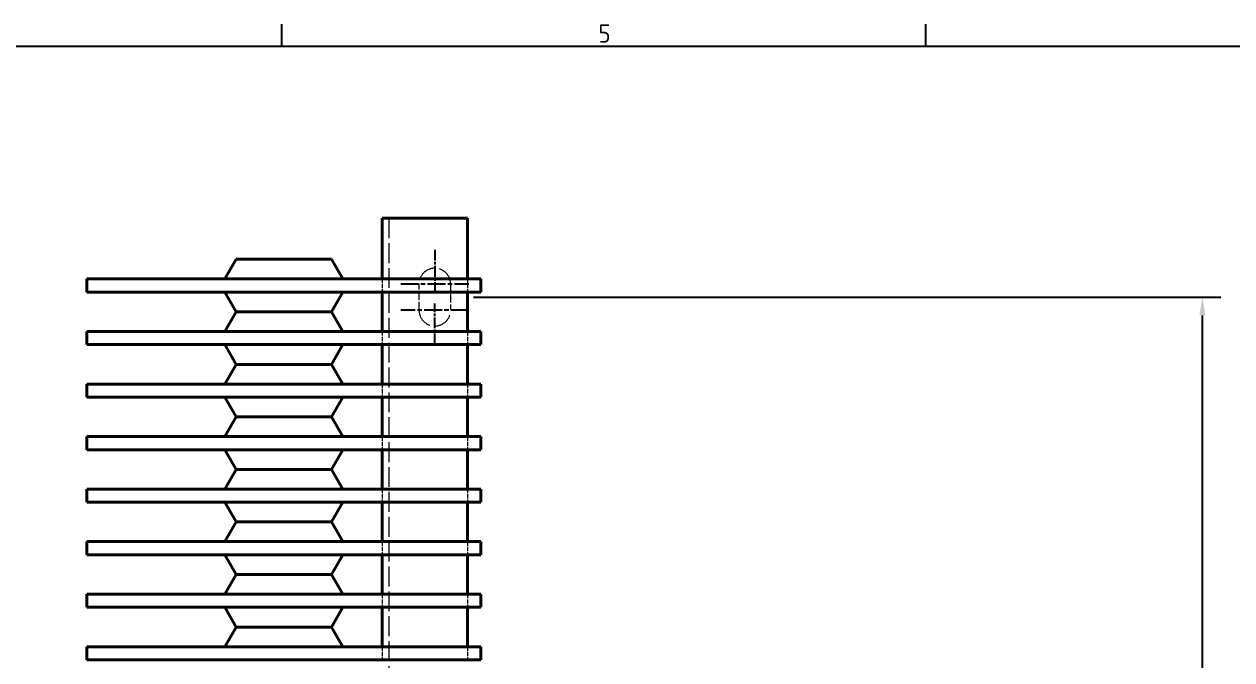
# Model space of a CAD drawing. Header units: millimetres. Extents: x 0 to 5887, y 0 to 4158.
# Drawn here: x 3238 to 4158, y 3551 to 4035 of the extents above; entities that cross this region are included whole.
import ezdxf

# ---------------------------------------------------------------- set-up
doc = ezdxf.new("R2010")
doc.units = ezdxf.units.MM
doc.header["$LTSCALE"] = 7
doc.linetypes.add('CHAIN', pattern=[0.3543, 0.2362, -0.0295, 0.0591, -0.0295])
doc.linetypes.add('DASHED', pattern=[0.2067, 0.1654, -0.0413])
doc.layers.get('0').update_dxf_attribs({"color": 3, "lineweight": 25})
for name, color, linetype, lineweight in [('가려진 것(ISO)', 2, 'DASHED', 18), ('가시적인 것(ISO)', 3, 'Continuous', 40), ('경계(ISO)', 7, 'Continuous', 25), ('중심 표식(ISO)', 1, 'Continuous', 25), ('치수(ISO)', 2, 'Continuous', 25)]:
    doc.layers.add(name, color=color, linetype=linetype, lineweight=lineweight)
doc.styles.add('문자 텍스트_PSTEK_POSCO', font='isocp.shx')
doc.styles.add('치수 텍스트_PSTEK_POSCO', font='isocp.shx')
doc.dimstyles.new('치수_PSTEK_POSCO', dxfattribs={"dimscale": 7, "dimtxt": 3, "dimasz": 2, "dimexe": 2, "dimexo": 2.5, "dimgap": 1, "dimtad": 1, "dimrnd": 1e-08, "dimdsep": 46, "dimtxsty": '치수 텍스트_PSTEK_POSCO', "dimcen": 0.09, "dimdle": 10, "dimclrd": 7, "dimclre": 7, "dimclrt": 2, "dimadec": 1, "dimazin": 2, "dimtfac": 1, "dimtmove": 0, "dimatfit": 3, "dimfxl": 0, "dimtolj": 1, "dimlwd": -1, "dimlwe": -1, "dimarcsym": 0})

# ---------------------------------------------------------------- blocks, each defined once
blk = doc.blocks.new('경계 Default Border')
at = {"layer": '경계(ISO)'}
for p, q in [((490.58, 574), (490.58, 576.4)), ((560.67, 574), (560.67, 576.4))]:
    blk.add_line(p, q, dxfattribs=at)
at = {"layer": '경계(ISO)', "flags": 128}
blk.add_lwpolyline([(20, 20), (20, 574), (821, 574), (821, 20), (20, 20)], dxfattribs=at)
at = {"layer": '경계(ISO)', "color": 2, "insert": (525.05, 574.38), "char_height": 2, "attachment_point": 7, "style": '문자 텍스트_PSTEK_POSCO'}
blk.add_mtext('5', dxfattribs=at)
blk = doc.blocks.new('*D37')
at = {"layer": 'Defpoints', "color": 0, "transparency": 16777216}
for p in [(3562.67, 3826.96), (4135.26, 3826.96), (3562.67, 2696.96)]:
    blk.add_point(p, dxfattribs=at)
at = {"layer": '치수(ISO)', "color": 7, "transparency": 16777216}
for p, q in [((3580.17, 3826.96), (4149.26, 3826.96)), ((4135.26, 2710.96), (4135.26, 3812.96)), ((3580.17, 2696.96), (4149.26, 2696.96))]:
    blk.add_line(p, q, dxfattribs=at)
for points in [[(4132.93, 3812.96), (4137.6, 3812.96), (4135.26, 3826.96)], [(4132.93, 2710.96), (4137.6, 2710.96), (4135.26, 2696.96)]]:
    blk.add_solid(points, dxfattribs=at)
at = {"layer": '치수(ISO)', "color": 2, "transparency": 16777216, "insert": (4117.76, 3239.9), "char_height": 21, "attachment_point": 4, "rotation": 90, "style": '치수 텍스트_PSTEK_POSCO'}
blk.add_mtext('\\A1;1130', dxfattribs=at)

msp = doc.modelspace()

# ---------------------------------------------------------------- linework, layer by layer
at = {"layer": '가려진 것(ISO)', "ltscale": 13.089636}
msp.add_line((3515.6748, 3886.9575), (3515.6748, 2636.9575), dxfattribs=at)
at = {"layer": '가려진 것(ISO)', "ltscale": 2.720895}
for p, q in [((3510.6748, 3840.7575), (3510.6748, 3830.7575)), ((3575.6748, 3840.7575), (3575.6748, 3830.7575)), ((3510.6748, 3800.7575), (3510.6748, 3790.7575)), ((3575.6748, 3800.7575), (3575.6748, 3790.7575)), ((3510.6748, 3760.7575), (3510.6748, 3750.7575)), ((3575.6748, 3760.7575), (3575.6748, 3750.7575)), ((3510.6748, 3720.7575), (3510.6748, 3710.7575)), ((3575.6748, 3720.7575), (3575.6748, 3710.7575)), ((3510.6748, 3680.7575), (3510.6748, 3670.7575)), ((3575.6748, 3680.7575), (3575.6748, 3670.7575)), ((3510.6748, 3640.7575), (3510.6748, 3630.7575)), ((3575.6748, 3640.7575), (3575.6748, 3630.7575)), ((3510.6748, 3600.7575), (3510.6748, 3590.7575)), ((3575.6748, 3600.7575), (3575.6748, 3590.7575)), ((3510.6748, 3560.7575), (3510.6748, 3550.7575)), ((3575.6748, 3560.7575), (3575.6748, 3550.7575))]:
    msp.add_line(p, q, dxfattribs=at)
at = {"layer": '가려진 것(ISO)', "ltscale": 5.44189}
for p, q in [((3538.6748, 3816.9575), (3538.6748, 3836.9575)), ((3562.6748, 3836.9575), (3562.6748, 3816.9575))]:
    msp.add_line(p, q, dxfattribs=at)
at = {"layer": '가려진 것(ISO)', "ltscale": 13.043456}
for centre, start, end in [((3550.6748, 3836.9575), 0, 180), ((3550.6748, 3816.9575), 180, 0)]:
    msp.add_arc(centre, 12, start, end, dxfattribs=at)
at = {"layer": '가시적인 것(ISO)'}
for p, q in [((3510.6748, 3886.9575), (3575.6748, 3886.9575)), ((3510.6748, 3886.9575), (3510.6748, 3840.7575)), ((3575.6748, 3886.9575), (3575.6748, 3840.7575)), ((3399.335, 3855.7575), (3390.6748, 3840.7575)), ((3472.0145, 3855.7575), (3399.335, 3855.7575)), ((3472.0145, 3855.7575), (3480.6748, 3840.7575)), ((3302.1243, 3840.7575), (3285.6748, 3840.7575)), ((3285.6748, 3830.7575), (3285.6748, 3840.7575)), ((3302.1243, 3840.7575), (3401.4727, 3840.7575)), ((3469.8768, 3840.7575), (3401.4727, 3840.7575)), ((3469.8768, 3840.7575), (3569.2253, 3840.7575)), ((3585.6748, 3840.7575), (3569.2253, 3840.7575)), ((3585.6748, 3830.7575), (3585.6748, 3840.7575)), ((3285.6748, 3830.7575), (3302.1243, 3830.7575)), ((3401.4727, 3830.7575), (3302.1243, 3830.7575)), ((3399.335, 3815.7575), (3390.6748, 3830.7575)), ((3401.4727, 3830.7575), (3469.8768, 3830.7575)), ((3569.2253, 3830.7575), (3469.8768, 3830.7575)), ((3472.0145, 3815.7575), (3480.6748, 3830.7575)), ((3510.6748, 3830.7575), (3510.6748, 3800.7575)), ((3569.2253, 3830.7575), (3585.6748, 3830.7575)), ((3575.6748, 3830.7575), (3575.6748, 3800.7575)), ((3399.335, 3815.7575), (3390.6748, 3800.7575)), ((3472.0145, 3815.7575), (3399.335, 3815.7575)), ((3472.0145, 3815.7575), (3480.6748, 3800.7575)), ((3302.1243, 3800.7575), (3285.6748, 3800.7575)), ((3285.6748, 3790.7575), (3285.6748, 3800.7575)), ((3302.1243, 3800.7575), (3401.4727, 3800.7575)), ((3469.8768, 3800.7575), (3401.4727, 3800.7575)), ((3469.8768, 3800.7575), (3569.2253, 3800.7575)), ((3585.6748, 3800.7575), (3569.2253, 3800.7575)), ((3585.6748, 3790.7575), (3585.6748, 3800.7575)), ((3285.6748, 3790.7575), (3302.1243, 3790.7575)), ((3401.4727, 3790.7575), (3302.1243, 3790.7575)), ((3399.335, 3775.7575), (3390.6748, 3790.7575)), ((3401.4727, 3790.7575), (3469.8768, 3790.7575)), ((3569.2253, 3790.7575), (3469.8768, 3790.7575)), ((3472.0145, 3775.7575), (3480.6748, 3790.7575)), ((3510.6748, 3790.7575), (3510.6748, 3760.7575)), ((3569.2253, 3790.7575), (3585.6748, 3790.7575)), ((3575.6748, 3790.7575), (3575.6748, 3760.7575)), ((3399.335, 3775.7575), (3390.6748, 3760.7575)), ((3472.0145, 3775.7575), (3399.335, 3775.7575)), ((3472.0145, 3775.7575), (3480.6748, 3760.7575)), ((3302.1243, 3760.7575), (3285.6748, 3760.7575)), ((3285.6748, 3750.7575), (3285.6748, 3760.7575)), ((3302.1243, 3760.7575), (3401.4727, 3760.7575)), ((3469.8768, 3760.7575), (3401.4727, 3760.7575)), ((3469.8768, 3760.7575), (3569.2253, 3760.7575)), ((3585.6748, 3760.7575), (3569.2253, 3760.7575)), ((3585.6748, 3750.7575), (3585.6748, 3760.7575)), ((3285.6748, 3750.7575), (3302.1243, 3750.7575)), ((3401.4727, 3750.7575), (3302.1243, 3750.7575)), ((3399.335, 3735.7575), (3390.6748, 3750.7575)), ((3401.4727, 3750.7575), (3469.8768, 3750.7575)), ((3569.2253, 3750.7575), (3469.8768, 3750.7575)), ((3472.0145, 3735.7575), (3480.6748, 3750.7575)), ((3510.6748, 3750.7575), (3510.6748, 3720.7575)), ((3569.2253, 3750.7575), (3585.6748, 3750.7575)), ((3575.6748, 3750.7575), (3575.6748, 3720.7575)), ((3399.335, 3735.7575), (3390.6748, 3720.7575)), ((3472.0145, 3735.7575), (3399.335, 3735.7575)), ((3472.0145, 3735.7575), (3480.6748, 3720.7575)), ((3302.1243, 3720.7575), (3285.6748, 3720.7575)), ((3285.6748, 3710.7575), (3285.6748, 3720.7575)), ((3302.1243, 3720.7575), (3401.4727, 3720.7575)), ((3469.8768, 3720.7575), (3401.4727, 3720.7575)), ((3469.8768, 3720.7575), (3569.2253, 3720.7575)), ((3585.6748, 3720.7575), (3569.2253, 3720.7575)), ((3585.6748, 3710.7575), (3585.6748, 3720.7575)), ((3285.6748, 3710.7575), (3302.1243, 3710.7575)), ((3401.4727, 3710.7575), (3302.1243, 3710.7575)), ((3399.335, 3695.7575), (3390.6748, 3710.7575)), ((3401.4727, 3710.7575), (3469.8768, 3710.7575)), ((3569.2253, 3710.7575), (3469.8768, 3710.7575)), ((3472.0145, 3695.7575), (3480.6748, 3710.7575)), ((3510.6748, 3710.7575), (3510.6748, 3680.7575)), ((3569.2253, 3710.7575), (3585.6748, 3710.7575)), ((3575.6748, 3710.7575), (3575.6748, 3680.7575)), ((3399.335, 3695.7575), (3390.6748, 3680.7575)), ((3472.0145, 3695.7575), (3399.335, 3695.7575)), ((3472.0145, 3695.7575), (3480.6748, 3680.7575)), ((3302.1243, 3680.7575), (3285.6748, 3680.7575)), ((3285.6748, 3670.7575), (3285.6748, 3680.7575)), ((3302.1243, 3680.7575), (3401.4727, 3680.7575)), ((3469.8768, 3680.7575), (3401.4727, 3680.7575)), ((3469.8768, 3680.7575), (3569.2253, 3680.7575)), ((3585.6748, 3680.7575), (3569.2253, 3680.7575)), ((3585.6748, 3670.7575), (3585.6748, 3680.7575)), ((3285.6748, 3670.7575), (3302.1243, 3670.7575)), ((3401.4727, 3670.7575), (3302.1243, 3670.7575)), ((3399.335, 3655.7575), (3390.6748, 3670.7575)), ((3401.4727, 3670.7575), (3469.8768, 3670.7575)), ((3569.2253, 3670.7575), (3469.8768, 3670.7575)), ((3472.0145, 3655.7575), (3480.6748, 3670.7575)), ((3510.6748, 3670.7575), (3510.6748, 3640.7575)), ((3569.2253, 3670.7575), (3585.6748, 3670.7575)), ((3575.6748, 3670.7575), (3575.6748, 3640.7575)), ((3399.335, 3655.7575), (3390.6748, 3640.7575)), ((3472.0145, 3655.7575), (3399.335, 3655.7575)), ((3472.0145, 3655.7575), (3480.6748, 3640.7575)), ((3302.1243, 3640.7575), (3285.6748, 3640.7575)), ((3285.6748, 3630.7575), (3285.6748, 3640.7575)), ((3302.1243, 3640.7575), (3401.4727, 3640.7575)), ((3469.8768, 3640.7575), (3401.4727, 3640.7575)), ((3469.8768, 3640.7575), (3569.2253, 3640.7575)), ((3585.6748, 3640.7575), (3569.2253, 3640.7575)), ((3585.6748, 3630.7575), (3585.6748, 3640.7575)), ((3285.6748, 3630.7575), (3302.1243, 3630.7575)), ((3401.4727, 3630.7575), (3302.1243, 3630.7575)), ((3399.335, 3615.7575), (3390.6748, 3630.7575)), ((3401.4727, 3630.7575), (3469.8768, 3630.7575)), ((3569.2253, 3630.7575), (3469.8768, 3630.7575)), ((3472.0145, 3615.7575), (3480.6748, 3630.7575)), ((3510.6748, 3630.7575), (3510.6748, 3600.7575)), ((3569.2253, 3630.7575), (3585.6748, 3630.7575)), ((3575.6748, 3630.7575), (3575.6748, 3600.7575)), ((3399.335, 3615.7575), (3390.6748, 3600.7575)), ((3472.0145, 3615.7575), (3399.335, 3615.7575)), ((3472.0145, 3615.7575), (3480.6748, 3600.7575)), ((3302.1243, 3600.7575), (3285.6748, 3600.7575)), ((3285.6748, 3590.7575), (3285.6748, 3600.7575)), ((3302.1243, 3600.7575), (3401.4727, 3600.7575)), ((3469.8768, 3600.7575), (3401.4727, 3600.7575)), ((3469.8768, 3600.7575), (3569.2253, 3600.7575)), ((3585.6748, 3600.7575), (3569.2253, 3600.7575)), ((3585.6748, 3590.7575), (3585.6748, 3600.7575)), ((3285.6748, 3590.7575), (3302.1243, 3590.7575)), ((3401.4727, 3590.7575), (3302.1243, 3590.7575)), ((3399.335, 3575.7575), (3390.6748, 3590.7575)), ((3401.4727, 3590.7575), (3469.8768, 3590.7575)), ((3569.2253, 3590.7575), (3469.8768, 3590.7575)), ((3472.0145, 3575.7575), (3480.6748, 3590.7575)), ((3510.6748, 3590.7575), (3510.6748, 3560.7575)), ((3569.2253, 3590.7575), (3585.6748, 3590.7575)), ((3575.6748, 3590.7575), (3575.6748, 3560.7575)), ((3399.335, 3575.7575), (3390.6748, 3560.7575)), ((3472.0145, 3575.7575), (3399.335, 3575.7575)), ((3472.0145, 3575.7575), (3480.6748, 3560.7575)), ((3302.1243, 3560.7575), (3285.6748, 3560.7575)), ((3285.6748, 3550.7575), (3285.6748, 3560.7575)), ((3302.1243, 3560.7575), (3401.4727, 3560.7575)), ((3469.8768, 3560.7575), (3401.4727, 3560.7575)), ((3469.8768, 3560.7575), (3569.2253, 3560.7575)), ((3585.6748, 3560.7575), (3569.2253, 3560.7575)), ((3585.6748, 3550.7575), (3585.6748, 3560.7575)), ((3285.6748, 3550.7575), (3302.1243, 3550.7575)), ((3401.4727, 3550.7575), (3302.1243, 3550.7575)), ((3401.4727, 3550.7575), (3469.8768, 3550.7575)), ((3569.2253, 3550.7575), (3469.8768, 3550.7575)), ((3569.2253, 3550.7575), (3585.6748, 3550.7575))]:
    msp.add_line(p, q, dxfattribs=at)
at = {"layer": '중심 표식(ISO)', "linetype": 'CHAIN', "ltscale": 4.960648}
for p, q in [((3550.6748, 3862.9575), (3550.6748, 3831.7075)), ((3550.6748, 3790.9575), (3550.6748, 3822.2075))]:
    msp.add_line(p, q, dxfattribs=at)
at = {"layer": '중심 표식(ISO)', "linetype": 'CHAIN', "ltscale": 8.254583}
for p, q in [((3524.6748, 3836.9575), (3576.6748, 3836.9575)), ((3576.6748, 3816.9575), (3524.6748, 3816.9575))]:
    msp.add_line(p, q, dxfattribs=at)

# ---------------------------------------------------------------- block references
at = {"xscale": 7, "yscale": 7, "zscale": 7}
msp.add_blockref('경계 Default Border', (0, 0), dxfattribs=at)

# ---------------------------------------------------------------- dimensions: what is measured, and where the dimension line sits
at = {"layer": '치수(ISO)', "color": 7}
dim = msp.add_linear_dim(base=(4135.2629, 3826.9575), p1=(3562.6748, 2696.9575), p2=(3562.6748, 3826.9575), angle=90, dimstyle='치수_PSTEK_POSCO', override={"dimdec": 2, "dimtp": 0, "dimtm": 0, "dimtdec": 2, "dimtofl": 0, "dimatfit": 1}, dxfattribs=at)
dim.commit()
dim.dimension.update_dxf_attribs({"geometry": '*D37', "text_midpoint": (4135.2629, 3261.9575), "dimtype": 160})

doc.saveas('drawing.dxf')
